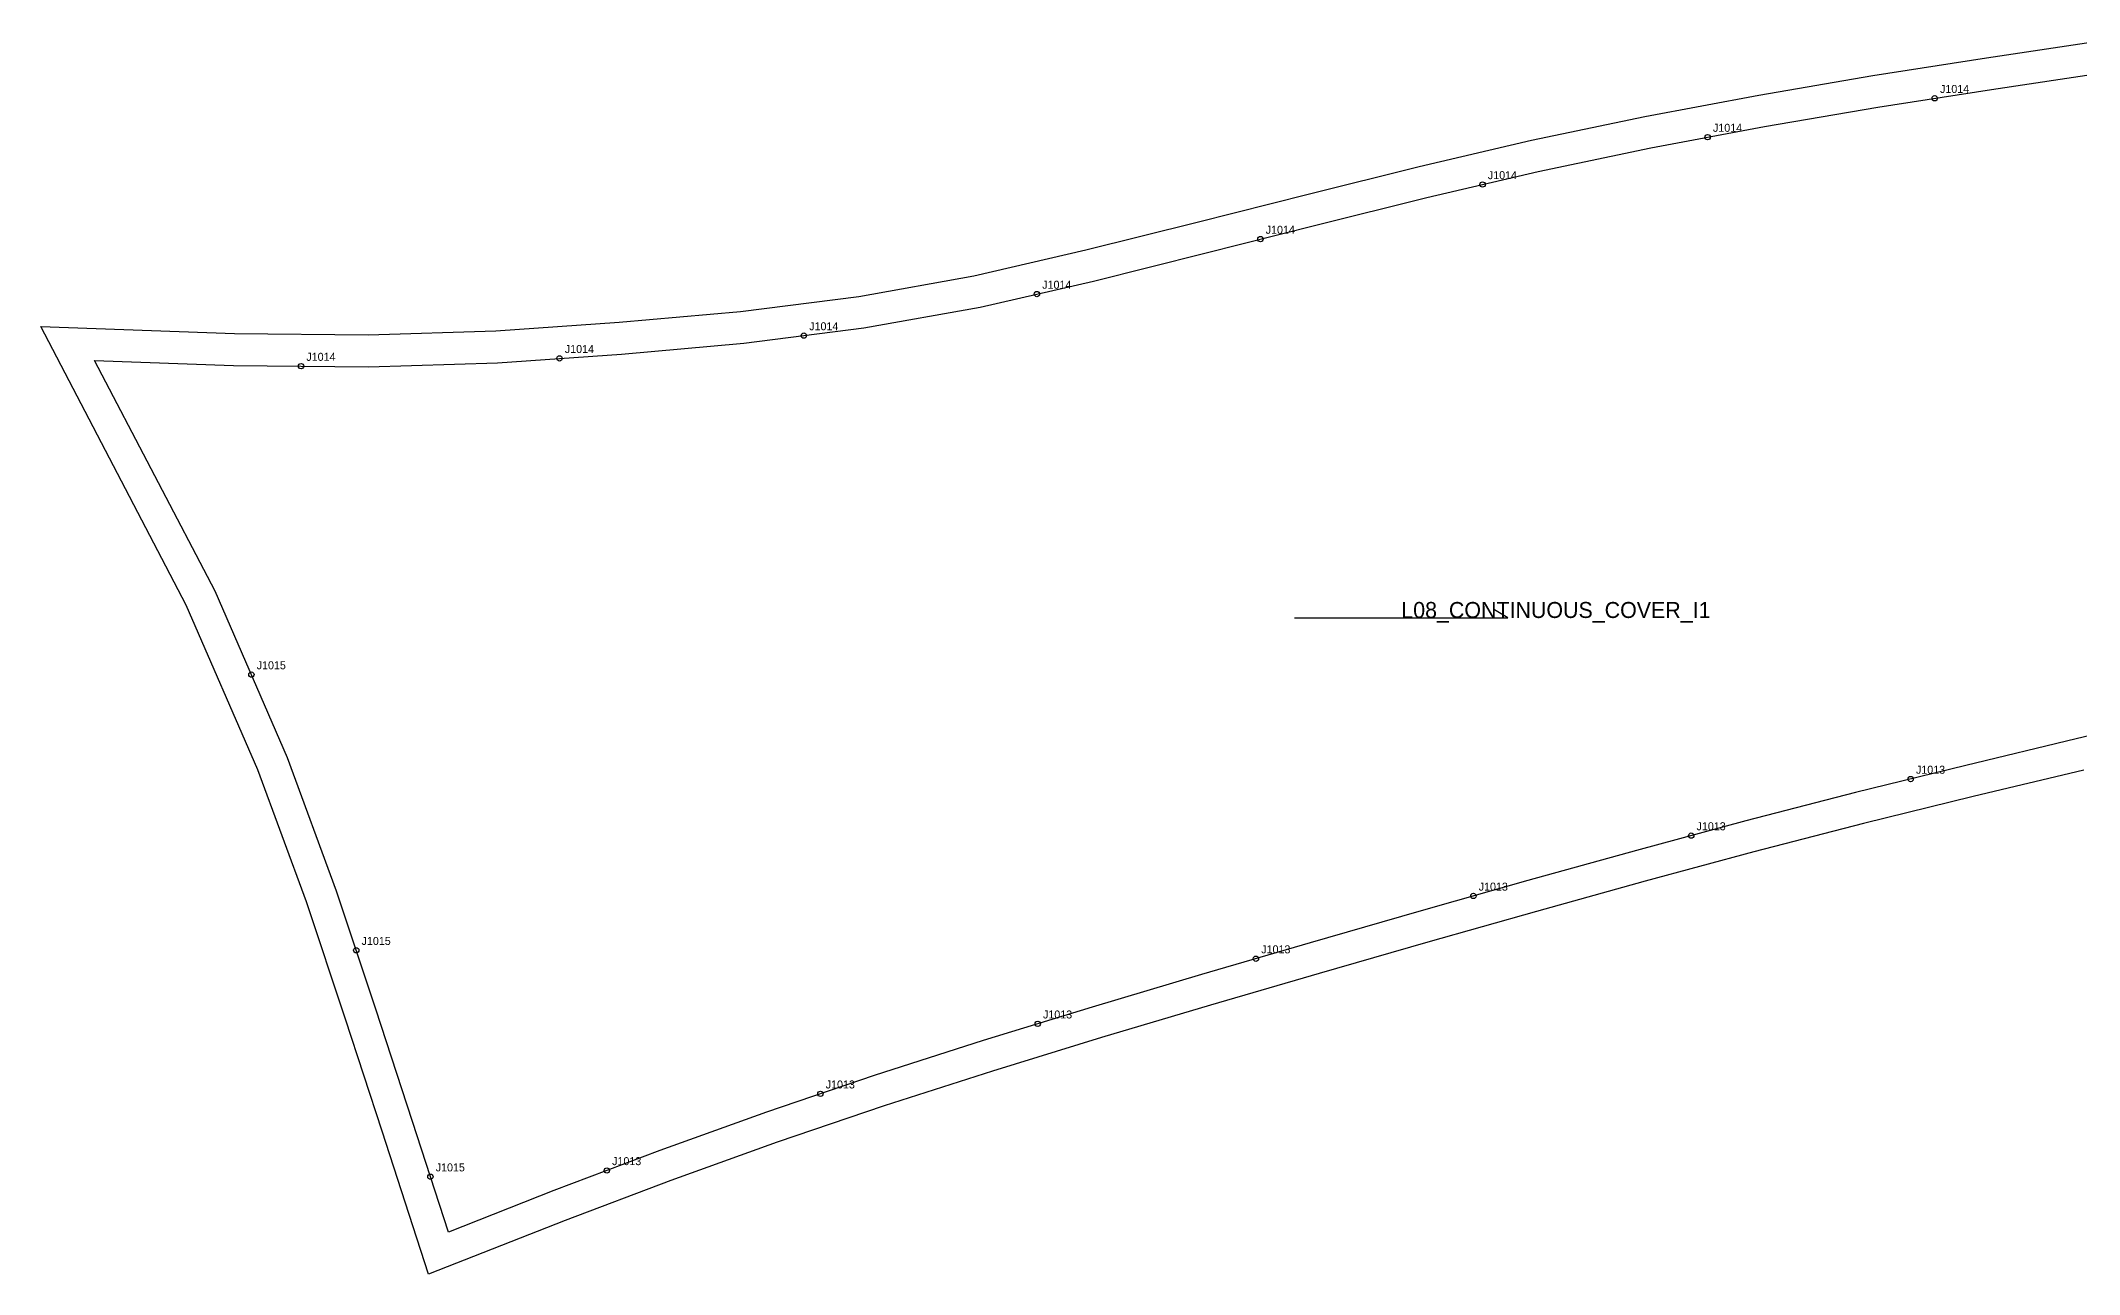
# Model space of a CAD drawing. Header units: millimetres. Extents: x -20 to 1508, y -343 to 149.
# Drawn here: x -20 to 744, y -343 to 120 of the extents above; entities that cross this region are included whole.
import ezdxf

# ---------------------------------------------------------------- set-up
doc = ezdxf.new("R2010")
doc.units = ezdxf.units.MM
for name, color, linetype in [('CUT', 1, 'Continuous'), ('GRAIN', 3, 'Continuous'), ('LABEL', 7, 'Continuous'), ('NOTCH', 2, 'Continuous'), ('SEW', 5, 'Continuous')]:
    doc.layers.add(name, color=color, linetype=linetype)

msp = doc.modelspace()

# ---------------------------------------------------------------- linework, layer by layer
at = {"layer": 'CUT'}
msp.add_lwpolyline([(745.79, -153.69), (704.4, -163.64), (663.17, -173.79), (622.16, -184.33), (581.34, -195.39), (540.58, -206.72), (499.86, -218.24), (459.16, -229.99), (418.43, -241.95), (377.54, -254.08), (336.7, -266.62), (296.09, -279.69), (255.9, -293.31), (216.07, -307.64), (176.49, -322.62), (125.17, -342.84), (107.76, -289.22), (94.07, -247.18), (79.4, -203.14), (61.22, -153.6), (34.35, -91.79), (-20.18, 12.75), (-20.18, 12.75), (52.41, 10.09), (102.52, 9.56), (150.41, 11.13), (196.66, 14.33), (242.19, 18.37), (286.57, 24.02), (329.68, 31.76), (371.71, 41.42), (413.37, 51.87), (454.97, 62.39), (496.67, 72.71), (538.69, 82.62), (581.2, 91.53), (623.94, 99.54), (666.71, 106.82), (709.35, 113.52), (751.86, 119.91)], dxfattribs=at)
at = {"layer": 'GRAIN'}
for p, q in [((449.93, -96.64), (529.93, -96.64)), ((529.93, -96.64), (524.93, -93.64))]:
    msp.add_line(p, q, dxfattribs=at)
at = {"layer": 'NOTCH'}
for centre in [(689.91, 98.32), (604.79, 83.75), (520.39, 65.98), (437.09, 45.49), (353.3, 24.88), (265.93, 9.29), (174.31, 0.76), (77.39, -2.17), (58.78, -117.88), (680.9, -157.07), (598.63, -178.27), (516.95, -200.93), (98.1, -221.3), (435.42, -224.45), (353.59, -248.88), (272.13, -275.14), (125.9, -306.25), (192.04, -303.91)]:
    msp.add_circle(centre, 1, dxfattribs=at)
at = {"layer": 'SEW'}
msp.add_lwpolyline([(784.42, -132.09), (742.99, -142.02), (701.56, -151.98), (660.24, -162.15), (619.1, -172.72), (578.17, -183.81), (537.34, -195.16), (496.56, -206.71), (455.81, -218.47), (415.03, -230.44), (374.07, -242.6), (333.1, -255.17), (292.33, -268.29), (251.94, -281.98), (211.92, -296.38), (172.16, -311.43), (132.64, -327), (119.17, -285.51), (105.47, -243.42), (90.73, -199.18), (72.37, -149.13), (45.19, -86.62), (0, 0), (52.12, -1.9), (102.65, -2.44), (151.02, -0.86), (197.61, 2.37), (243.48, 6.43), (288.39, 12.16), (332.08, 20), (374.51, 29.76), (416.3, 40.23), (457.88, 50.75), (499.49, 61.05), (541.29, 70.91), (583.54, 79.76), (626.05, 87.73), (668.64, 94.97), (711.17, 101.66), (753.61, 108.04)], dxfattribs=at)

# ---------------------------------------------------------------- texts
at = {"layer": 'LABEL'}
for s, height, p in [('J1014', 3, (691.91, 100.32)), ('J1014', 3, (606.79, 85.75)), ('J1014', 3, (522.39, 67.98)), ('J1014', 3, (439.09, 47.49)), ('J1014', 3, (355.3, 26.88)), ('J1014', 3, (267.93, 11.29)), ('J1014', 3, (79.39, -0.17)), ('J1014', 3, (176.31, 2.76)), ('L08_CONTINUOUS_COVER_I1', 6, (489.93, -96.64)), ('J1015', 3, (60.78, -115.88)), ('J1013', 3, (682.9, -155.07)), ('J1013', 3, (600.63, -176.27)), ('J1013', 3, (518.95, -198.93)), ('J1015', 3, (100.1, -219.3)), ('J1013', 3, (437.42, -222.45)), ('J1013', 3, (355.59, -246.88)), ('J1013', 3, (274.13, -273.14)), ('J1015', 3, (127.9, -304.25)), ('J1013', 3, (194.04, -301.91))]:
    msp.add_text(s, height=height, dxfattribs=at).set_placement(p)

doc.saveas('drawing.dxf')
